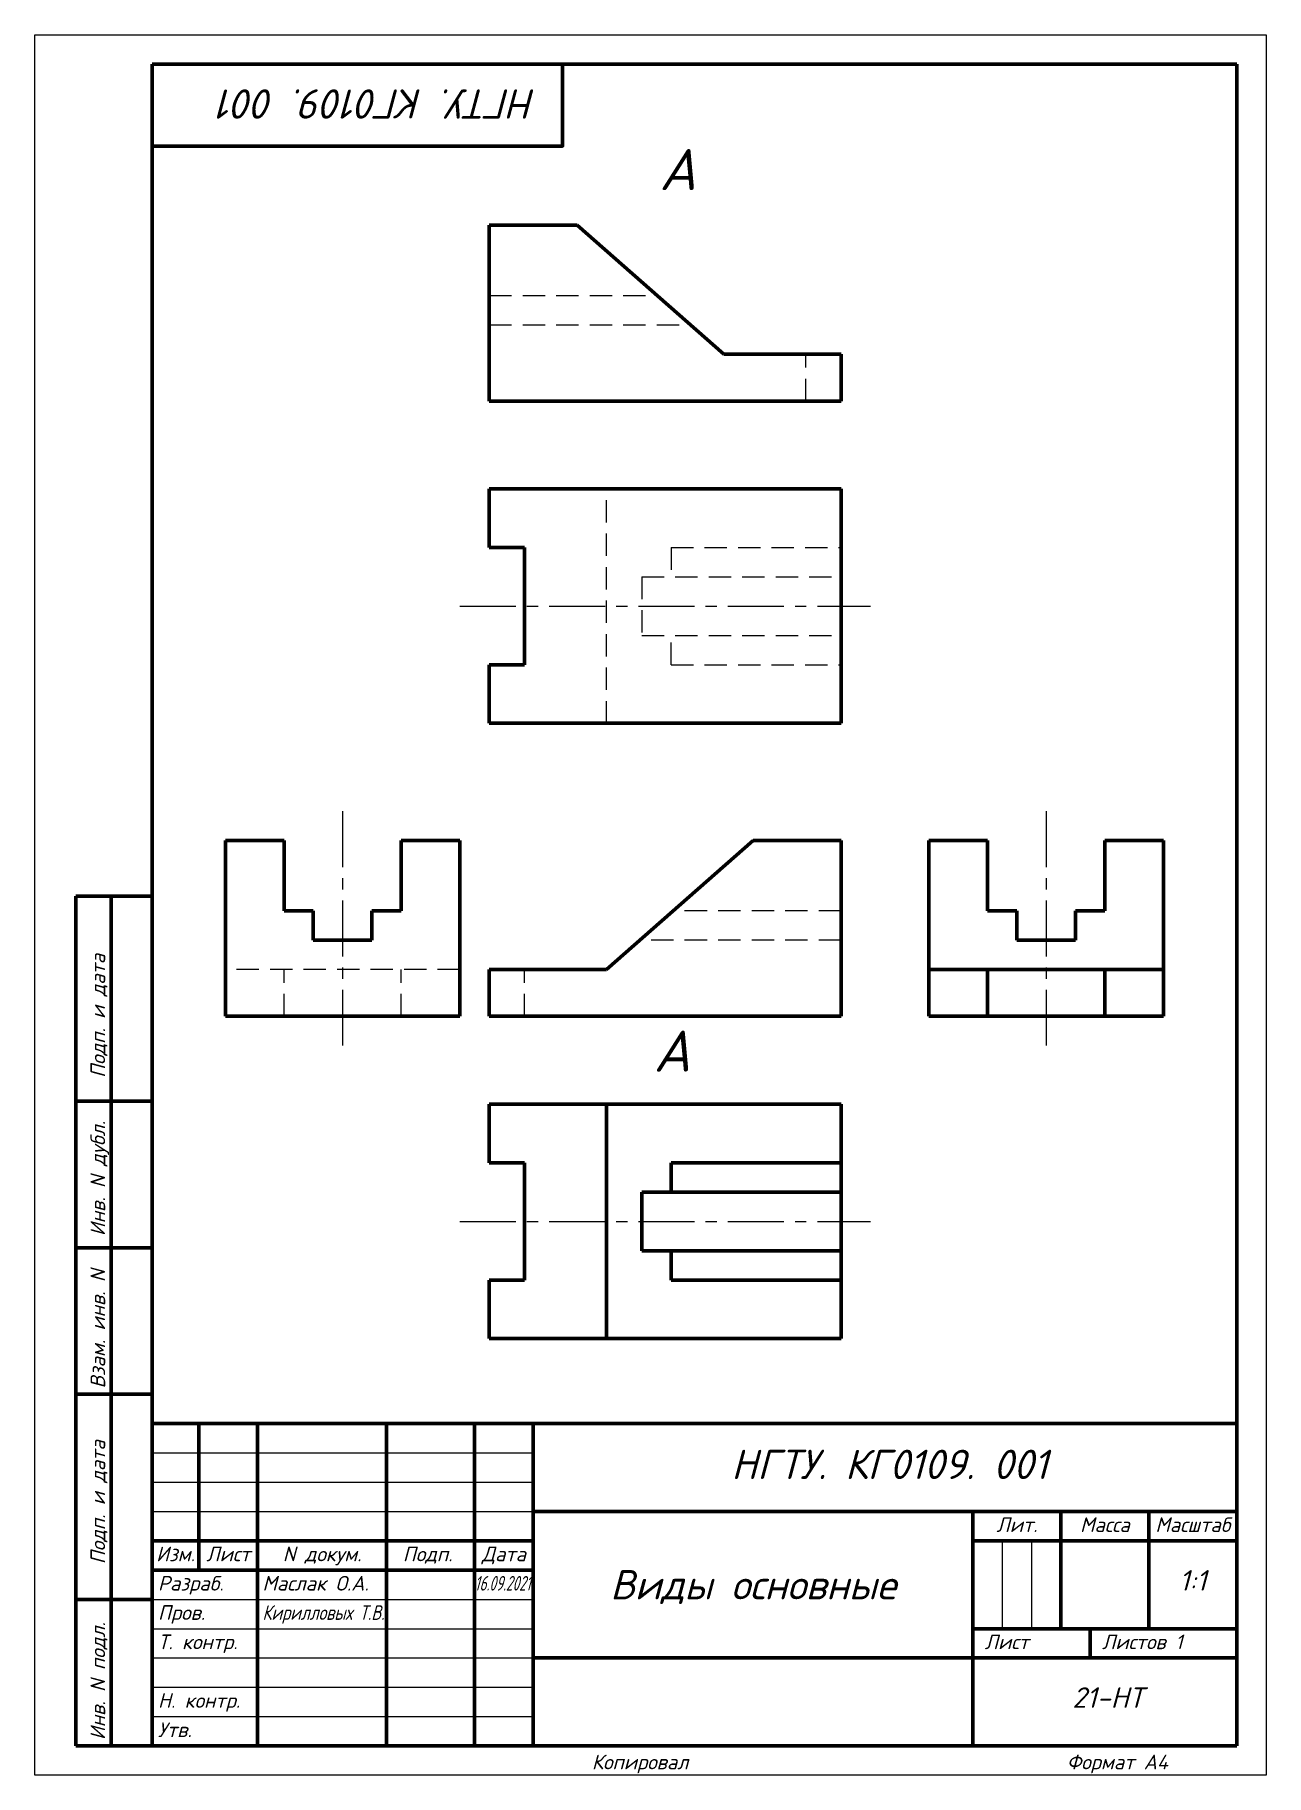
# Paper-space layout 'А4' of a CAD drawing. Header units: millimetres. Extents: x -5 to 205, y -5 to 292.
# The model-space entities are those that its viewports show. They can reach past a viewport. Long polylines and large blocks are cut down to what shows.
import ezdxf
from ezdxf.enums import TextEntityAlignment as Align

# ---------------------------------------------------------------- set-up
doc = ezdxf.new("R2010")
doc.units = ezdxf.units.MM
doc.header["$LTSCALE"] = 0.3
doc.linetypes.add('осевая', pattern=[50.8, 31.75, -6.35, 6.35, -6.35])
doc.linetypes.add('штриховая', pattern=[19.05, 12.7, -6.35])
for name, color, linetype in [('АТРИБУТЫ', 7, 'Continuous'), ('невидимые', 3, 'штриховая'), ('оси', 1, 'осевая'), ('размеры', 5, 'Continuous'), ('РАМКА', 7, 'Continuous')]:
    doc.layers.add(name, color=color, linetype=linetype)
doc.layers.add('контур', color=7, linetype='Continuous', lineweight=60)
doc.styles.add('ADRF1', font='isocpeur.ttf', dxfattribs={"oblique": 15})

# ---------------------------------------------------------------- blocks, each defined once
blk = doc.blocks.new('РАМКА')
at = {"layer": 'РАМКА'}
for p, q in [((0, 0), (0, 297)), ((0, 297), (210, 297)), ((210, 297), (210, 0)), ((20, 60), (20, 5)), ((20, 55), (85, 55)), ((20, 50), (85, 50)), ((20, 45), (85, 45)), ((165, 40), (165, 25)), ((170, 40), (170, 25)), ((20, 30), (85, 30)), ((20, 25), (85, 25)), ((20, 20), (85, 20)), ((20, 15), (85, 15)), ((20, 10), (85, 10)), ((210, 0), (0, 0))]:
    blk.add_line(p, q, dxfattribs=at)
at = {"layer": 'РАМКА', "lineweight": 60}
for p, q in [((20, 5), (20, 292)), ((20, 292), (205, 292)), ((20, 292), (205, 292)), ((90, 288), (90, 292)), ((205, 292), (205, 5)), ((7, 5), (7, 150)), ((20, 150), (7, 150)), ((13, 5), (13, 150)), ((20, 115), (7, 115)), ((20, 90), (7, 90)), ((20, 65), (7, 65)), ((205, 60), (20, 60)), ((28, 60), (28, 35)), ((38, 60), (38, 5)), ((60, 60), (60, 5)), ((75, 60), (75, 5)), ((85, 60), (85, 5)), ((85, 45), (205, 45)), ((160, 45), (160, 5)), ((175, 45), (175, 25)), ((190, 45), (190, 25)), ((20, 40), (85, 40)), ((160, 40), (205, 40)), ((20, 35), (85, 35)), ((20, 30), (7, 30)), ((160, 25), (205, 25)), ((180, 25), (180, 20)), ((85, 20), (205, 20)), ((20, 5), (7, 5)), ((205, 5), (20, 5))]:
    blk.add_line(p, q, dxfattribs=at)
blk.add_lwpolyline([(20, 292), (90, 292), (90, 278), (20, 278)], close=True, dxfattribs=at)
at = {"layer": 'АТРИБУТЫ', "style": 'ADRF1', "oblique": 15, "flags": 8}
blk.add_attdef('DOCUMENT(В)', text='', height=5, rotation=180, dxfattribs=at).set_placement((58.62, 287.69), align=Align.CENTER)
for tag, height, p in [('DOCUMENT', 5, (145.77, 50.55)), ('NAME', 5, (122.5, 30)), ('LITER_1', 3.5, (162.5, 31.5)), ('LITER_2', 3.5, (167.5, 31.5)), ('LITER_3', 3.5, (172.5, 31.5)), ('MASS', 3.5, (182.5, 31.5)), ('SCALE', 3.5, (197.5, 31.5)), ('MATERIAL', 3.5, (122.5, 11.5)), ('DIFF_INDEX', 3.5, (183, 11.5))]:
    blk.add_attdef(tag, text='', height=height, dxfattribs=at).set_placement(p, align=Align.CENTER)
for tag, p in [('DEVELOPED_BY', (38.82, 31.5)), ('CHECKED_BY', (38.82, 26.5)), ('TECH_CONTR', (38.82, 21.5)), ('PAGE_NO', (171, 21.5)), ('PAGES_AMOUNT', (194.5, 21.5)), ('AUX_LEFT', (21, 16.5)), ('AUX_RIGHT', (38.82, 16.5)), ('NOM_CONTR', (38.82, 11.5)), ('APPROVED_BY', (38.82, 6.5))]:
    blk.add_attdef(tag, p, '', height=2.5, dxfattribs=at)
for tag, width, p, p2 in [('DEV_DATE', 1.155323, (75, 31.5), (84.53, 31.5)), ('CHK_DATE', 0.5625, (75, 26.5), (84, 26.5)), ('T_CONTR_DATE', 0.371134, (75, 21.5), (84, 21.5)), ('AUX_DATE', 0.537313, (75, 16.5), (84, 16.5)), ('NOM_CONTR_DATE', 0.315789, (75, 11.5), (84, 11.5)), ('APPROVED_DATE', 0.339623, (75, 6.5), (84, 6.5))]:
    blk.add_attdef(tag, text='', height=2.5, dxfattribs=dict(at, width=width)).set_placement(p, p2, align=Align.FIT)
at = {"layer": 'РАМКА', "style": 'ADRF1', "oblique": 15}
for s, p in [('Подп. и дата', (12, 119)), ('Инв. N дубл.', (12, 92)), ('Взам. инв. N', (12, 66)), ('Подп. и дата', (12, 36)), ('Инв. N подл.', (12, 6))]:
    blk.add_text(s, height=2.5, rotation=90, dxfattribs=at).set_placement(p)
for s, p in [('Лит.', (167.5, 41.5)), ('Масса', (182.5, 41.5)), ('Масштаб', (197.5, 41.5)), ('Изм.', (24, 36.5)), ('Лист', (33, 36.5)), ('N докум.', (49, 36.5)), ('Подп.', (67, 36.5)), ('Дата', (80, 36.5))]:
    blk.add_text(s, height=2.5, dxfattribs=at).set_placement(p, align=Align.CENTER)
for s, p in [('Разраб.', (21, 31.5)), ('Пров.', (21, 26.5)), ('Т. контр.', (21, 21.5)), ('Лист', (162, 21.5)), ('Листов', (182, 21.5)), ('Н. контр.', (21, 11.5)), ('Утв.', (21, 6.5)), ('Копировал', (95, 1)), ('Формат A4', (176, 1))]:
    blk.add_text(s, height=2.5, dxfattribs=at).set_placement(p)

msp = doc.modelspace()

# ---------------------------------------------------------------- linework, layer by layer
at = {"layer": 'контур', "color": 7}
for p, q in [((50, 180), (50, 210)), ((50, 210), (65, 210)), ((90, 188), (65, 210)), ((110, 188), (90, 188)), ((110, 180), (110, 188)), ((110, 180), (50, 180)), ((50, 165), (110, 165)), ((50, 155), (50, 165)), ((110, 165), (110, 125)), ((56, 155), (50, 155)), ((56, 135), (56, 155)), ((50, 125), (50, 135)), ((50, 135), (56, 135)), ((110, 125), (50, 125)), ((5, 75), (5, 105)), ((5, 105), (15, 105)), ((15, 105), (15, 93)), ((35, 93), (35, 105)), ((35, 105), (45, 105)), ((45, 105), (45, 75)), ((70, 83), (95, 105)), ((110, 105), (95, 105)), ((110, 75), (110, 105)), ((125, 75), (125, 105)), ((125, 105), (135, 105)), ((135, 105), (135, 93)), ((155, 93), (155, 105)), ((155, 105), (165, 105)), ((165, 105), (165, 75)), ((15, 93), (20, 93)), ((20, 93), (20, 88)), ((30, 88), (30, 93)), ((30, 93), (35, 93)), ((135, 93), (140, 93)), ((140, 93), (140, 88)), ((150, 88), (150, 93)), ((150, 93), (155, 93)), ((20, 88), (30, 88)), ((140, 88), (150, 88)), ((50, 75), (50, 83)), ((50, 83), (70, 83)), ((135, 83), (125, 83)), ((165, 83), (135, 83)), ((135, 75), (135, 83)), ((155, 75), (155, 83)), ((15, 75), (5, 75)), ((45, 75), (15, 75)), ((50, 75), (110, 75)), ((135, 75), (125, 75)), ((165, 75), (135, 75)), ((50, 60), (110, 60)), ((50, 50), (50, 60)), ((70, 20), (70, 60)), ((110, 60), (110, 20)), ((56, 50), (50, 50)), ((56, 30), (56, 50)), ((81, 50), (110, 50)), ((81, 50), (81, 45)), ((76, 45), (110, 45)), ((76, 45), (76, 35)), ((76, 35), (110, 35)), ((81, 30), (81, 35)), ((50, 20), (50, 30)), ((50, 30), (56, 30)), ((81, 30), (110, 30)), ((110, 20), (50, 20))]:
    msp.add_line(p, q, dxfattribs=at)
at = {"layer": 'невидимые', "color": 7}
for p, q in [((50, 198), (79, 198)), ((50, 193), (84, 193)), ((104, 180), (104, 188)), ((70, 125), (70, 165)), ((81, 155), (110, 155)), ((81, 155), (81, 150)), ((76, 150), (110, 150)), ((76, 150), (76, 140)), ((76, 140), (110, 140)), ((81, 135), (81, 140)), ((81, 135), (110, 135)), ((110, 93), (81, 93)), ((110, 88), (76, 88)), ((45, 83), (5, 83)), ((15, 75), (15, 83)), ((35, 75), (35, 83)), ((56, 75), (56, 83))]:
    msp.add_line(p, q, dxfattribs=at)
at = {"layer": 'оси', "color": 7}
for p, q in [((45, 145), (115, 145)), ((25, 110), (25, 70)), ((145, 110), (145, 70)), ((45, 40), (115, 40))]:
    msp.add_line(p, q, dxfattribs=at)
at = {"layer": 'размеры', "color": 7}
msp.add_lwpolyline([(75, 72, 0, 0, 0), (75, 66, 1.2, 0, 0), (75, 61, 0, 0, 0)], format="xyseb", dxfattribs=at)

# ---------------------------------------------------------------- texts
at = {"layer": 'размеры', "color": 7, "char_height": 7, "attachment_point": 1}
for insert in [(79, 223), (78.03, 72.57)]:
    msp.add_mtext_dynamic_manual_height_columns('{\\fISOCPEUR|b0|i0|c204|p34;\\Q15;\\T0.85;А}', width=10, gutter_width=35, heights=[0], dxfattribs=dict(at, insert=insert))

psp = doc.layouts.new('А4')

# ---------------------------------------------------------------- block references
ref = psp.add_blockref('РАМКА', (-5.05, -4.99))
ref.add_attrib('DEV_DATE', '16.09.2021', dxfattribs={"layer": 'АТРИБУТЫ', "height": 2.5, "style": 'ADRF1', "oblique": 15, "width": 0.657339, "flags": 8}).set_placement((69.95, 26.51), (79.49, 26.51), align=Align.FIT)
ref.add_attrib('DEVELOPED_BY', 'Маслак О.А.', (33.77, 26.51), dxfattribs={"layer": 'АТРИБУТЫ', "height": 2.5, "style": 'ADRF1', "oblique": 15, "flags": 8})
ref.add_attrib('CHECKED_BY', 'Кирилловых Т.В.', (33.77, 21.51), dxfattribs={"layer": 'АТРИБУТЫ', "height": 2.5, "style": 'ADRF1', "oblique": 15, "width": 0.8, "flags": 8})
ref.add_attrib('DOCUMENT', 'НГТУ. КГ0109. 001', dxfattribs={"layer": 'АТРИБУТЫ', "height": 5, "style": 'ADRF1', "oblique": 15, "flags": 8}).set_placement((140.73, 45.55), align=Align.CENTER)
ref.add_attrib('NAME', 'Виды основные', dxfattribs={"layer": 'АТРИБУТЫ', "height": 5, "style": 'ADRF1', "oblique": 15, "flags": 8}).set_placement((117.45, 25.01), align=Align.CENTER)
ref.add_attrib('PAGES_AMOUNT', '1', (189.45, 16.51), dxfattribs={"layer": 'АТРИБУТЫ', "height": 2.5, "style": 'ADRF1', "oblique": 15, "flags": 8})
ref.add_attrib('DIFF_INDEX', '21-НТ', dxfattribs={"layer": 'АТРИБУТЫ', "height": 3.5, "style": 'ADRF1', "oblique": 15, "flags": 8}).set_placement((177.95, 6.51), align=Align.CENTER)
ref.add_attrib('SCALE', '1:1', dxfattribs={"layer": 'АТРИБУТЫ', "height": 3.5, "style": 'ADRF1', "oblique": 15, "flags": 8}).set_placement((192.45, 26.51), align=Align.CENTER)
ref.add_attrib('DOCUMENT(В)', 'НГТУ. КГ0109. 001', dxfattribs={"layer": 'АТРИБУТЫ', "height": 5, "rotation": 180, "style": 'ADRF1', "oblique": 15, "flags": 8}).set_placement((53.57, 282.7), align=Align.CENTER)

# ---------------------------------------------------------------- viewports
at = {"layer": '0'}
psp.add_viewport(center=(107.45, 171.01), size=(185, 232), view_center_point=(85, 121.5), view_height=232, dxfattribs=at)

doc.saveas('drawing.dxf')
